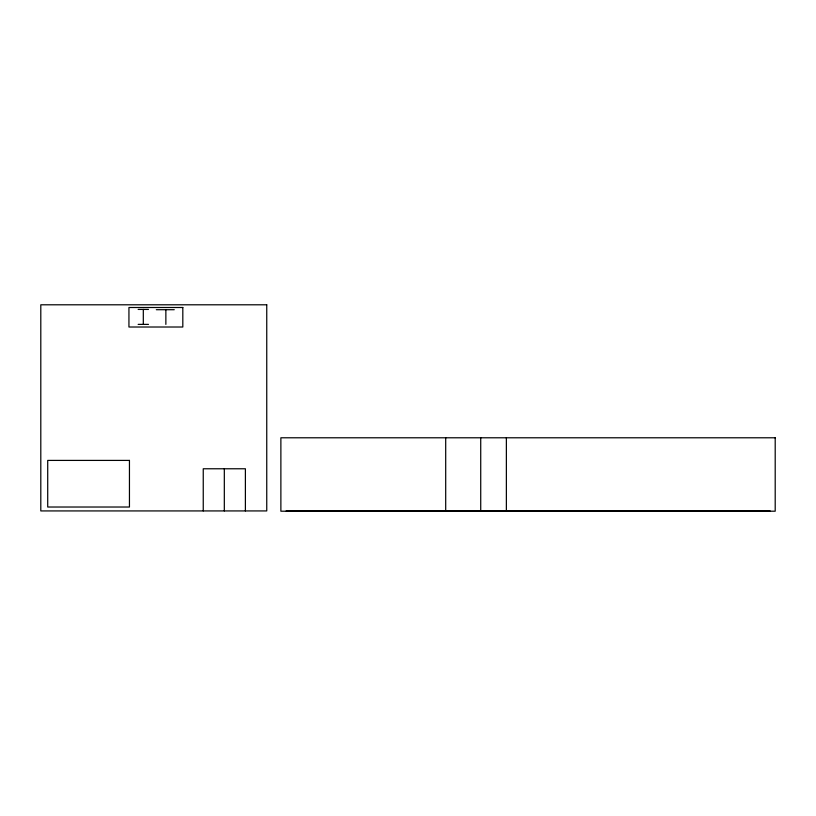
<?xml version="1.0" encoding="UTF-8"?>
<svg xmlns="http://www.w3.org/2000/svg" width="816" height="816" viewBox="0 0 816 816"><rect width="100%" height="100%" fill="white"/><g stroke="black" fill="none" stroke-linecap="round" stroke-linejoin="round"><path stroke-width="1.22" d="M138.149 309.427L148.481 309.427M156.315 309.703L174.257 309.703M138.149 324.38L148.481 324.38M286.141 510.928L770.131 510.928M506.369 437.784L506.369 511.204M480.726 437.784L480.726 511.204M445.699 437.784L445.699 511.204M245.392 510.928L245.392 468.772L203.245 468.772L203.245 510.928M224.318 468.772L224.318 510.928M165.862 309.703L165.862 324.38M143.31 309.427L143.31 324.38M266.75 304.796L40.8 304.796L40.8 510.928L266.75 510.928L266.75 304.796M182.815 307.499L128.938 307.499L128.938 327.012L182.815 327.012L182.815 307.499M775.2 437.784L280.877 437.784L280.877 511.204L775.2 511.204L775.2 437.784M129.448 460.408L47.716 460.408L47.716 507.022L129.448 507.022L129.448 460.408"/></g></svg>
